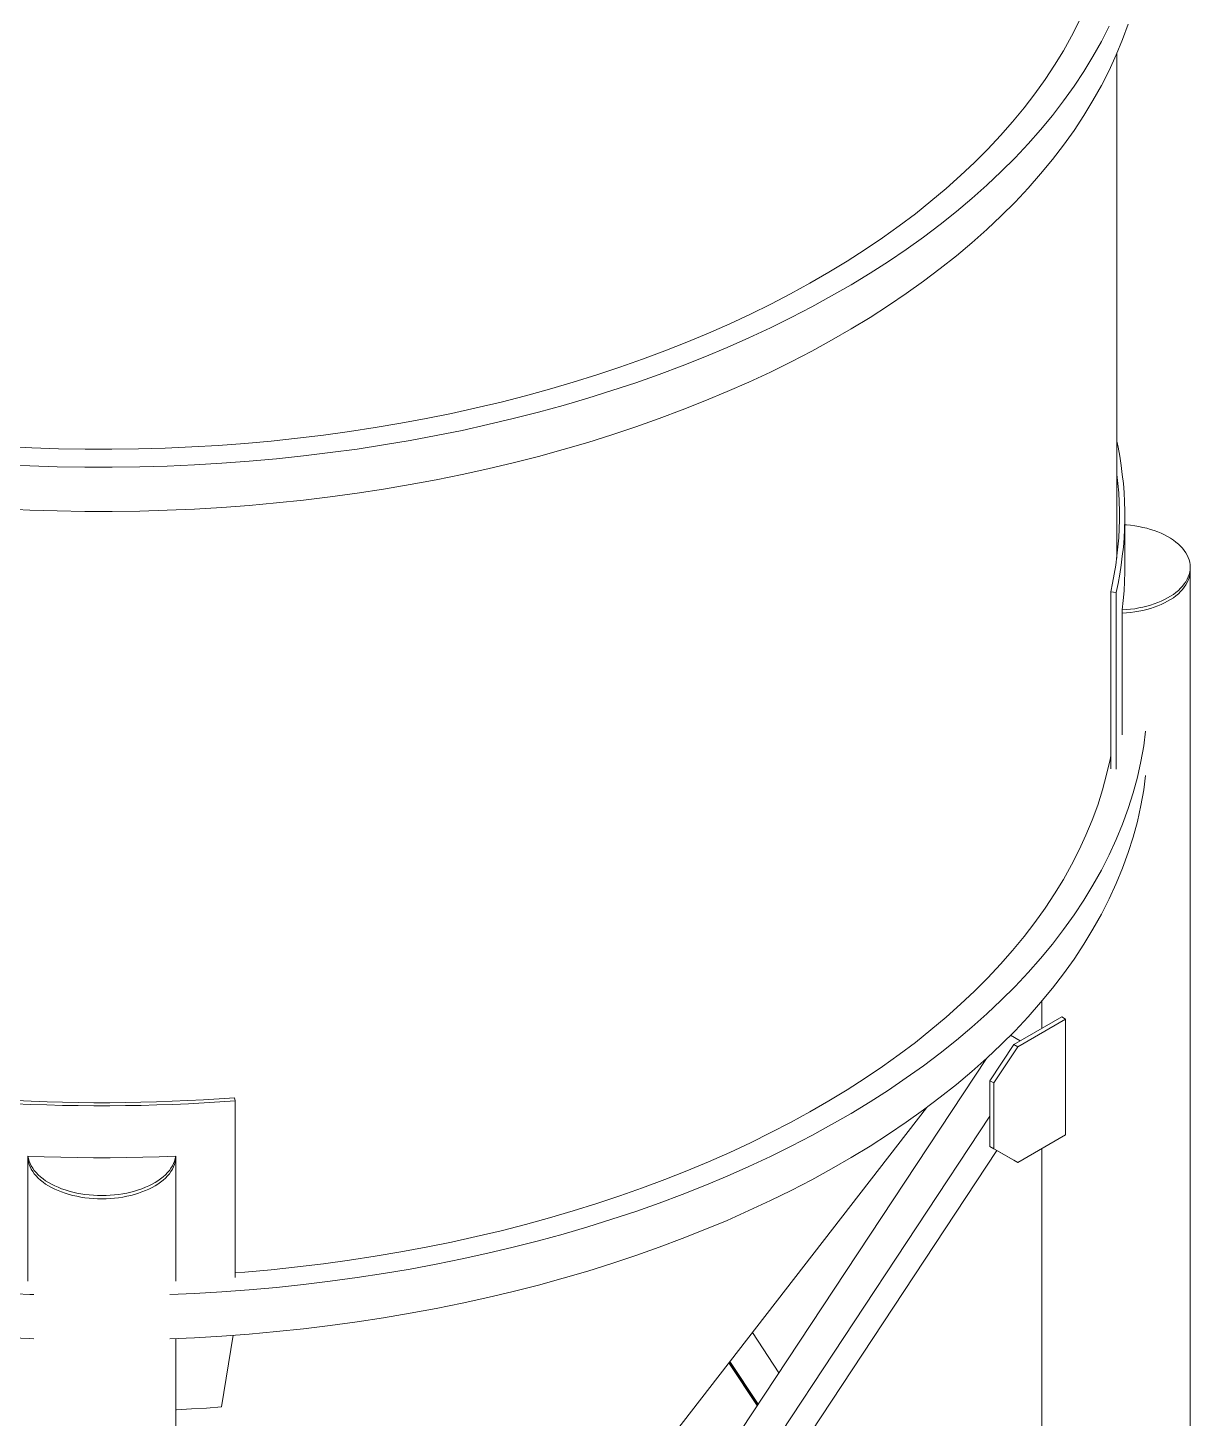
# Model space of a CAD drawing. Header units: millimetres. Extents: x 26816 to 90584, y 11074 to 56542.
# Drawn here: x 44217 to 45935, y 42678 to 44733 of the extents above; entities that cross this region are included whole.
import ezdxf

# ---------------------------------------------------------------- set-up
doc = ezdxf.new("R2010")
doc.units = ezdxf.units.MM
doc.layers.add('MAU_CAM', color=30, linetype='Continuous')

msp = doc.modelspace()

# ---------------------------------------------------------------- linework, layer by layer
at = {"layer": 'MAU_CAM', "linetype": 'Continuous', "lineweight": 0}
for p, q in [((45826.8, 43949.3), (45826.8, 44694.7)), ((45838.8, 43935.8), (45838.8, 44012.6)), ((45935.4, 43930.9), (45935.4, 43935.8)), ((45935.4, 41814.2), (45935.4, 43930.9)), ((45817.9, 43899.3), (45817.9, 43638)), ((45825.8, 43898.7), (45817.9, 43899.3)), ((45825.8, 43637.4), (45825.8, 43898.7)), ((45834.8, 43872.8), (45834.8, 43867.9)), ((45834.8, 43867.9), (45834.8, 43688.3)), ((45716.3, 43294.7), (45716.3, 43254.4)), ((45674.8, 43230.5), (45745.6, 43271.3)), ((45680.5, 43227.2), (45751.2, 43268)), ((45745.6, 43271.3), (45751.2, 43268)), ((45751.2, 43268), (45751.2, 43096.8)), ((45669.9, 43244), (45684.1, 43235.8)), ((45639.5, 43176.9), (45674.8, 43230.5)), ((45645.1, 43173.7), (45680.5, 43227.2)), ((45674.8, 43230.5), (45680.5, 43227.2)), ((45634.4, 43209.9), (45040.9, 42311.5)), ((45639.5, 43176.9), (45645.1, 43173.7)), ((45639.5, 43079.6), (45639.5, 43176.9)), ((45645.1, 43076.4), (45645.1, 43173.7)), ((44524.1, 43147.2), (44523.1, 43151.8)), ((44524.1, 42885.9), (44524.1, 43147.2)), ((44915.4, 42323.2), (45545.7, 43137)), ((45639.5, 43124.4), (45136.6, 42363.2)), ((45751.2, 43096.8), (45680.5, 43056)), ((45645.1, 43076.4), (45639.5, 43079.6)), ((45639.5, 43079.6), (45674.8, 43059.2)), ((45680.5, 43056), (45645.1, 43076.4)), ((45716.3, 43076.6), (45716.3, 42115.4)), ((44217.6, 43065.3), (44217.6, 43060.4)), ((44217.6, 43060.4), (44217.6, 42880.7)), ((44436, 43065.3), (44436, 43060.4)), ((44436, 42880.7), (44436, 43060.4)), ((45649.8, 43073.7), (45167.5, 42343.7)), ((45674.8, 43059.2), (45680.5, 43056)), ((44436.3, 40983.4), (44436.3, 42795.7)), ((44503.5, 42694.7), (44521.1, 42800.6)), ((45288.3, 42804.6), (45327.5, 42745.2)), ((45253.7, 42760), (45295.5, 42696.8)), ((45253.9, 42760.3), (45295.7, 42697.1)), ((45255.1, 42761.7), (45296.7, 42698.7))]:
    msp.add_line(p, q, dxfattribs=at)
at = {"layer": 'MAU_CAM', "linetype": 'Continuous', "lineweight": 0, "flags": 128}
for points in [[(44184.2, 44114.1), (44223.5, 44112.2), (44262.8, 44111), (44302.3, 44110.3), (44341.7, 44110.2), (44381.1, 44110.7), (44420.5, 44111.9), (44459.8, 44113.6), (44499, 44115.9), (44538.1, 44118.8), (44577.1, 44122.3), (44615.9, 44126.4), (44654.5, 44131.1), (44692.8, 44136.4), (44730.9, 44142.2), (44768.8, 44148.6), (44806.3, 44155.6), (44843.5, 44163.2), (44880.3, 44171.3), (44916.8, 44180), (44952.8, 44189.2), (44988.4, 44199), (45023.6, 44209.3), (45058.2, 44220.1), (45092.4, 44231.5), (45126, 44243.3), (45159.1, 44255.7), (45191.6, 44268.6), (45223.6, 44282), (45254.9, 44295.8), (45285.5, 44310.1), (45315.5, 44324.9), (45344.8, 44340.1), (45373.4, 44355.8), (45401.3, 44371.9), (45428.4, 44388.4), (45454.8, 44405.3), (45480.4, 44422.6), (45505.2, 44440.3), (45529.2, 44458.4), (45552.3, 44476.8), (45574.6, 44495.6), (45596.1, 44514.7), (45616.7, 44534.1), (45636.3, 44553.8), (45655.1, 44573.9), (45673, 44594.2), (45689.9, 44614.7), (45705.9, 44635.5), (45720.9, 44656.6), (45735, 44677.8), (45748.1, 44699.3), (45760.2, 44721), (45771.3, 44742.8)], [(44179.8, 44022.3), (44220.3, 44020.4), (44260.9, 44019.1), (44301.5, 44018.4), (44342.1, 44018.3), (44382.8, 44018.9), (44423.4, 44020), (44463.9, 44021.8), (44504.3, 44024.2), (44544.6, 44027.2), (44584.8, 44030.8), (44624.7, 44035), (44664.5, 44039.9), (44704.1, 44045.3), (44743.3, 44051.3), (44782.3, 44057.9), (44821, 44065.1), (44859.3, 44072.9), (44897.3, 44081.3), (44934.9, 44090.2), (44972, 44099.7), (45008.7, 44109.8), (45044.9, 44120.4), (45080.7, 44131.6), (45115.9, 44143.3), (45150.6, 44155.5), (45184.7, 44168.3), (45218.2, 44181.6), (45251.1, 44195.4), (45283.3, 44209.6), (45314.9, 44224.4), (45345.8, 44239.6), (45376, 44255.3), (45405.5, 44271.5), (45434.2, 44288), (45462.2, 44305.1), (45489.4, 44322.5), (45515.8, 44340.3), (45541.3, 44358.6), (45566.1, 44377.2), (45589.9, 44396.2), (45612.9, 44415.5), (45635, 44435.2), (45656.2, 44455.2), (45676.5, 44475.6), (45695.9, 44496.2), (45714.3, 44517.1), (45731.7, 44538.3), (45748.2, 44559.7), (45763.7, 44581.4), (45778.2, 44603.4), (45791.7, 44625.5), (45804.1, 44647.8), (45815.6, 44670.3), (45826, 44693), (45835.4, 44715.8), (45843.8, 44738.8)], [(44179.8, 44087.7), (44220.3, 44085.7), (44260.9, 44084.4), (44301.5, 44083.7), (44342.1, 44083.7), (44382.8, 44084.2), (44423.4, 44085.4), (44463.9, 44087.1), (44504.3, 44089.5), (44544.6, 44092.5), (44584.8, 44096.1), (44624.7, 44100.4), (44664.5, 44105.2), (44704.1, 44110.6), (44743.3, 44116.6), (44782.3, 44123.2), (44821, 44130.4), (44859.3, 44138.2), (44897.3, 44146.6), (44934.9, 44155.6), (44972, 44165.1), (45008.7, 44175.1), (45044.9, 44185.8), (45080.7, 44196.9), (45115.9, 44208.6), (45150.6, 44220.9), (45184.7, 44233.6), (45218.2, 44246.9), (45251.1, 44260.7), (45283.3, 44275), (45314.9, 44289.7), (45345.8, 44304.9), (45376, 44320.6), (45405.5, 44336.8), (45434.2, 44353.4), (45462.2, 44370.4), (45489.4, 44387.8), (45515.8, 44405.7), (45541.3, 44423.9), (45566.1, 44442.5), (45589.9, 44461.5), (45612.9, 44480.9), (45635, 44500.5), (45656.2, 44520.6), (45676.5, 44540.9), (45695.9, 44561.5), (45714.3, 44582.4), (45731.7, 44603.6), (45748.2, 44625.1), (45763.7, 44646.8), (45778.2, 44668.7), (45791.7, 44690.8), (45804.1, 44713.1), (45815.6, 44735.6)], [(45826.8, 44122.3), (45828.7, 44113.2), (45831.2, 44099.8), (45833.4, 44086.4), (45835.1, 44073), (45836.6, 44059.6), (45837.7, 44046.2), (45838.4, 44032.7), (45838.7, 44019.3), (45838.7, 44005.9), (45838.4, 43992.4), (45837.7, 43979), (45836.6, 43965.6), (45835.1, 43952.1), (45833.4, 43938.7), (45831.2, 43925.4), (45828.7, 43912), (45825.8, 43898.7)], [(45826.8, 44075.9), (45827.2, 44072.7), (45828.6, 44059.4), (45829.7, 44046), (45830.4, 44032.6), (45830.7, 44019.3), (45830.7, 44005.9), (45830.4, 43992.5), (45829.7, 43979.2), (45828.6, 43965.8), (45827.2, 43952.5), (45825.4, 43939.1), (45823.2, 43925.8), (45820.8, 43912.5), (45817.9, 43899.3)], [(45834.8, 43872.8), (45841.1, 43873.2), (45847.2, 43873.8), (45853.4, 43874.6), (45859.4, 43875.6), (45865.3, 43876.8), (45871.1, 43878.2), (45876.7, 43879.8), (45882.2, 43881.6), (45887.5, 43883.5), (45892.6, 43885.7), (45897.4, 43888), (45902, 43890.4), (45906.4, 43893), (45910.5, 43895.7), (45914.4, 43898.6), (45917.9, 43901.6), (45921.2, 43904.7), (45924.1, 43907.9), (45926.7, 43911.2), (45929, 43914.5), (45930.9, 43918), (45932.5, 43921.5), (45933.8, 43925), (45934.7, 43928.6), (45935.2, 43932.2), (45935.4, 43935.8), (45935.2, 43939.5), (45934.7, 43943.1), (45933.8, 43946.6), (45932.5, 43950.2), (45930.9, 43953.7), (45929, 43957.1), (45926.7, 43960.5), (45924.1, 43963.8), (45921.2, 43967), (45917.9, 43970.1), (45914.4, 43973.1), (45910.5, 43975.9), (45906.4, 43978.7), (45902, 43981.3), (45897.4, 43983.7), (45892.6, 43986), (45887.5, 43988.1), (45882.2, 43990.1), (45876.7, 43991.8), (45871.1, 43993.4), (45865.3, 43994.8), (45859.4, 43996), (45853.4, 43997), (45847.2, 43997.9), (45841.1, 43998.5), (45838.8, 43998.6)], [(45838.8, 43935.8), (45838.7, 43928.8), (45838.3, 43914.8), (45837.6, 43900.8), (45836.4, 43886.8), (45834.8, 43872.8)], [(45935.4, 43930.9), (45935.2, 43927.3), (45934.7, 43923.7), (45933.8, 43920.1), (45932.5, 43916.6), (45930.9, 43913.1), (45929, 43909.6), (45926.7, 43906.3), (45924.1, 43903), (45921.2, 43899.8), (45917.9, 43896.7), (45914.4, 43893.7), (45910.5, 43890.8), (45906.4, 43888.1), (45902, 43885.5), (45897.4, 43883.1), (45892.6, 43880.8), (45887.5, 43878.6), (45882.2, 43876.7), (45876.7, 43874.9), (45871.1, 43873.3), (45865.3, 43871.9), (45859.4, 43870.7), (45853.4, 43869.7), (45847.2, 43868.9), (45841.1, 43868.3), (45834.8, 43867.9)], [(45834.8, 43867.9), (45841.1, 43868.3), (45847.2, 43868.9), (45853.4, 43869.7), (45859.4, 43870.7), (45865.3, 43871.9), (45871.1, 43873.3), (45876.7, 43874.9), (45882.2, 43876.7), (45887.5, 43878.6), (45892.6, 43880.8), (45897.4, 43883.1), (45902, 43885.5), (45906.4, 43888.1), (45910.5, 43890.8), (45914.4, 43893.7), (45917.9, 43896.7), (45921.2, 43899.8), (45924.1, 43903), (45926.7, 43906.3), (45929, 43909.6), (45930.9, 43913.1), (45932.5, 43916.6), (45933.8, 43920.1), (45934.7, 43923.7), (45935.2, 43927.3), (45935.4, 43930.9)], [(44427.2, 42860.7), (44463.9, 42862.3), (44504.3, 42864.7), (44544.6, 42867.7), (44584.8, 42871.3), (44624.7, 42875.5), (44664.5, 42880.4), (44704.1, 42885.8), (44743.3, 42891.8), (44782.3, 42898.4), (44821, 42905.6), (44859.3, 42913.4), (44897.3, 42921.8), (44934.9, 42930.7), (44972, 42940.3), (45008.7, 42950.3), (45044.9, 42960.9), (45080.7, 42972.1), (45115.9, 42983.8), (45150.6, 42996.1), (45184.7, 43008.8), (45218.2, 43022.1), (45251.1, 43035.9), (45283.3, 43050.1), (45314.9, 43064.9), (45345.8, 43080.1), (45376, 43095.8), (45405.5, 43112), (45434.2, 43128.6), (45462.2, 43145.6), (45489.4, 43163), (45515.8, 43180.9), (45541.3, 43199.1), (45566.1, 43217.7), (45589.9, 43236.7), (45612.9, 43256), (45635, 43275.7), (45656.2, 43295.7), (45676.5, 43316.1), (45695.9, 43336.7), (45714.3, 43357.6), (45731.7, 43378.8), (45748.2, 43400.3), (45763.7, 43421.9), (45778.2, 43443.9), (45791.7, 43466), (45804.1, 43488.3), (45815.6, 43510.8), (45826, 43533.5), (45835.4, 43556.3), (45843.8, 43579.3), (45851.1, 43602.4), (45857.4, 43625.5), (45862.6, 43648.8), (45866.7, 43672.1), (45869.5, 43693.3)], [(44524.1, 42892.9), (44538.1, 42894), (44577.1, 42897.5), (44615.9, 42901.6), (44654.5, 42906.3), (44692.8, 42911.5), (44730.9, 42917.4), (44768.8, 42923.8), (44806.3, 42930.8), (44843.5, 42938.4), (44880.3, 42946.5), (44916.8, 42955.2), (44952.8, 42964.4), (44988.4, 42974.2), (45023.6, 42984.5), (45058.2, 42995.3), (45092.4, 43006.7), (45126, 43018.5), (45159.1, 43030.9), (45191.6, 43043.8), (45223.6, 43057.2), (45254.9, 43071), (45285.5, 43085.3), (45315.5, 43100.1), (45344.8, 43115.3), (45373.4, 43131), (45401.3, 43147.1), (45428.4, 43163.6), (45454.8, 43180.5), (45480.4, 43197.8), (45505.2, 43215.5), (45529.2, 43233.6), (45552.3, 43252), (45574.6, 43270.8), (45596.1, 43289.9), (45616.7, 43309.3), (45636.3, 43329), (45655.1, 43349), (45673, 43369.3), (45689.9, 43389.9), (45705.9, 43410.7), (45720.9, 43431.7), (45735, 43453), (45748.1, 43474.5), (45760.2, 43496.1), (45771.3, 43518), (45781.4, 43540), (45790.5, 43562.1), (45798.7, 43584.4), (45805.7, 43606.8), (45811.8, 43629.3), (45816.9, 43651.9), (45817.9, 43657.3)], [(44427.2, 42795.4), (44463.9, 42797), (44504.3, 42799.4), (44544.6, 42802.4), (44584.8, 42806), (44624.7, 42810.2), (44664.5, 42815), (44704.1, 42820.5), (44743.3, 42826.5), (44782.3, 42833.1), (44821, 42840.3), (44859.3, 42848.1), (44897.3, 42856.5), (44934.9, 42865.4), (44972, 42874.9), (45008.7, 42885), (45044.9, 42895.6), (45080.7, 42906.8), (45115.9, 42918.5), (45150.6, 42930.7), (45184.7, 42943.5), (45218.2, 42956.8), (45251.1, 42970.5), (45283.3, 42984.8), (45314.9, 42999.6), (45345.8, 43014.8), (45376, 43030.5), (45405.5, 43046.6), (45434.2, 43063.2), (45462.2, 43080.3), (45489.4, 43097.7), (45515.8, 43115.5), (45541.3, 43133.8), (45566.1, 43152.4), (45589.9, 43171.4), (45612.9, 43190.7), (45635, 43210.4), (45656.2, 43230.4), (45676.5, 43250.8), (45695.9, 43271.4), (45714.3, 43292.3), (45731.7, 43313.5), (45748.2, 43334.9), (45763.7, 43356.6), (45778.2, 43378.5), (45791.7, 43400.7), (45804.1, 43423), (45815.6, 43445.5), (45826, 43468.2), (45835.4, 43491), (45843.8, 43514), (45851.1, 43537), (45857.4, 43560.2), (45862.6, 43583.5), (45866.7, 43606.8), (45869.5, 43628)], [(44524.1, 43147.2), (44501, 43145.5), (44477.9, 43144.1), (44454.7, 43142.9), (44431.5, 43141.8), (44408.2, 43141), (44385, 43140.4), (44361.7, 43140), (44338.4, 43139.8), (44315.1, 43139.8), (44291.9, 43140), (44268.6, 43140.4), (44245.3, 43141), (44222.1, 43141.8), (44198.9, 43142.9), (44175.7, 43144.1), (44152.5, 43145.5), (44129.4, 43147.2)], [(44523.1, 43151.8), (44500.1, 43150.1), (44477.1, 43148.7), (44454, 43147.5), (44430.9, 43146.4), (44407.8, 43145.6), (44384.7, 43145), (44361.5, 43144.6), (44338.4, 43144.4), (44315.2, 43144.4), (44292, 43144.6), (44268.9, 43145), (44245.8, 43145.6), (44222.6, 43146.4), (44199.5, 43147.5), (44176.5, 43148.7), (44153.5, 43150.1), (44130.5, 43151.8)], [(44436, 43065.3), (44411.7, 43064.4), (44387.5, 43063.7), (44363.2, 43063.2), (44338.9, 43063), (44314.6, 43063), (44290.4, 43063.2), (44266.1, 43063.7), (44241.8, 43064.4), (44217.6, 43065.3)], [(44217.6, 43065.3), (44218.3, 43061.7), (44219.3, 43058.1), (44220.7, 43054.6), (44222.5, 43051.1), (44224.6, 43047.7), (44227, 43044.3), (44229.8, 43041.1), (44232.8, 43037.9), (44236.2, 43034.9), (44239.9, 43031.9), (44243.8, 43029.1), (44248.1, 43026.5), (44252.6, 43023.9), (44257.3, 43021.5), (44262.3, 43019.3), (44267.4, 43017.3), (44272.8, 43015.4), (44278.3, 43013.7), (44284, 43012.2), (44289.9, 43010.9), (44295.8, 43009.8), (44301.9, 43008.9), (44308.1, 43008.1), (44314.3, 43007.6), (44320.5, 43007.3), (44326.8, 43007.2), (44333, 43007.3), (44339.3, 43007.6), (44345.5, 43008.1), (44351.6, 43008.9), (44357.7, 43009.8), (44363.7, 43010.9), (44369.5, 43012.2), (44375.2, 43013.7), (44380.8, 43015.4), (44386.1, 43017.3), (44391.3, 43019.3), (44396.3, 43021.5), (44401, 43023.9), (44405.5, 43026.5), (44409.7, 43029.1), (44413.7, 43031.9), (44417.4, 43034.9), (44420.7, 43037.9), (44423.8, 43041.1), (44426.6, 43044.3), (44429, 43047.7), (44431.1, 43051.1), (44432.8, 43054.6), (44434.2, 43058.1), (44435.3, 43061.7), (44436, 43065.3)], [(44436, 43060.4), (44435.3, 43056.8), (44434.2, 43053.2), (44432.8, 43049.7), (44431.1, 43046.2), (44429, 43042.8), (44426.6, 43039.4), (44423.8, 43036.2), (44420.7, 43033), (44417.4, 43030), (44413.7, 43027), (44409.7, 43024.2), (44405.5, 43021.6), (44401, 43019), (44396.3, 43016.6), (44391.3, 43014.4), (44386.1, 43012.4), (44380.8, 43010.5), (44375.2, 43008.8), (44369.5, 43007.3), (44363.7, 43006), (44357.7, 43004.9), (44351.6, 43004), (44345.5, 43003.2), (44339.3, 43002.7), (44333, 43002.4), (44326.8, 43002.3), (44320.5, 43002.4), (44314.3, 43002.7), (44308.1, 43003.2), (44301.9, 43004), (44295.8, 43004.9), (44289.9, 43006), (44284, 43007.3), (44278.3, 43008.8), (44272.8, 43010.5), (44267.4, 43012.4), (44262.3, 43014.4), (44257.3, 43016.6), (44252.6, 43019), (44248.1, 43021.6), (44243.8, 43024.2), (44239.9, 43027), (44236.2, 43030), (44232.8, 43033), (44229.8, 43036.2), (44227, 43039.4), (44224.6, 43042.8), (44222.5, 43046.2), (44220.7, 43049.7), (44219.3, 43053.2), (44218.3, 43056.8), (44217.6, 43060.4)], [(44217.6, 43060.4), (44218.3, 43056.8), (44219.3, 43053.2), (44220.7, 43049.7), (44222.5, 43046.2), (44224.6, 43042.8), (44227, 43039.4), (44229.8, 43036.2), (44232.8, 43033), (44236.2, 43030), (44239.9, 43027), (44243.8, 43024.2), (44248.1, 43021.6), (44252.6, 43019), (44257.3, 43016.6), (44262.3, 43014.4), (44267.4, 43012.4), (44272.8, 43010.5), (44278.3, 43008.8), (44284, 43007.3), (44289.9, 43006), (44295.8, 43004.9), (44301.9, 43004), (44308.1, 43003.2), (44314.3, 43002.7), (44320.5, 43002.4), (44326.8, 43002.3), (44333, 43002.4), (44339.3, 43002.7), (44345.5, 43003.2), (44351.6, 43004), (44357.7, 43004.9), (44363.7, 43006), (44369.5, 43007.3), (44375.2, 43008.8), (44380.8, 43010.5), (44386.1, 43012.4), (44391.3, 43014.4), (44396.3, 43016.6), (44401, 43019), (44405.5, 43021.6), (44409.7, 43024.2), (44413.7, 43027), (44417.4, 43030), (44420.7, 43033), (44423.8, 43036.2), (44426.6, 43039.4), (44429, 43042.8), (44431.1, 43046.2), (44432.8, 43049.7), (44434.2, 43053.2), (44435.3, 43056.8), (44436, 43060.4)], [(44179.8, 42862.8), (44220.3, 42860.9), (44226.3, 42860.7)], [(44179.8, 42797.5), (44220.3, 42795.6), (44226.3, 42795.4)], [(44503.5, 42694.7), (44481.5, 42693.1), (44459.5, 42691.7), (44437.4, 42690.6), (44436.3, 42690.5)]]:
    msp.add_lwpolyline(points, dxfattribs=at)

doc.saveas('drawing.dxf')
